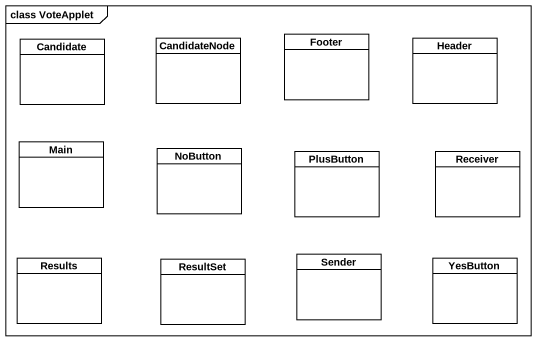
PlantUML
@startuml
mainframe class VoteApplet
hide circle
hide empty members
class Candidate
class CandidateNode
class "Footer" as Footer_
class "Header" as Header_
class Main
class NoButton
class PlusButton
class Receiver
class Results
class ResultSet
class Sender
class YesButton
@enduml
